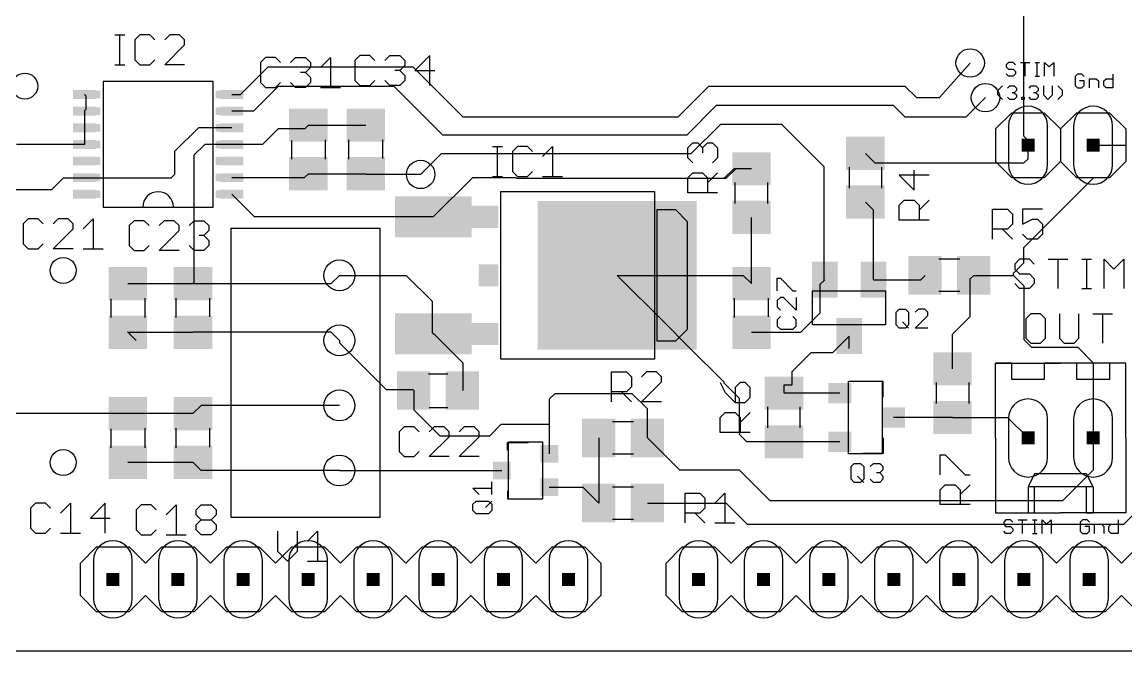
# Model space of a CAD drawing. Extents: x -15 to 114, y 5 to 68.
# Drawn here: x 47 to 90.08, y 13.64 to 38.2 of the extents above; entities that cross this region are included whole.
import ezdxf

# ---------------------------------------------------------------- set-up
doc = ezdxf.new("R2010")
doc.units = 0
doc.header["$MEASUREMENT"] = 0
doc.layers.get('0').update_dxf_attribs({"linetype": 'CONTINUOUS'})
for name, color, linetype in [('1', 22, 'CONTINUOUS'), ('17', 82, 'CONTINUOUS'), ('18', 82, 'CONTINUOUS'), ('20', 7, 'CONTINUOUS'), ('21', 7, 'CONTINUOUS'), ('25', 253, 'CONTINUOUS'), ('51', 53, 'CONTINUOUS')]:
    doc.layers.add(name, color=color, linetype=linetype)

# ---------------------------------------------------------------- blocks, each defined once
blk = doc.blocks.new('RECT')
blk.add_solid([(-0.5, -0.5), (0.5, -0.5), (-0.5, 0.5), (0.5, 0.5)])
blk = doc.blocks.new('LONGP100')
blk.add_lwpolyline([(-0.5, -0.5), (0.5, -0.5, 1), (0.5, 0.5), (-0.5, 0.5, 1)], format="xyb", close=True)
blk = doc.blocks.new('ROUNDP')
blk.add_circle((0, 0), 0.5)
blk = doc.blocks.new('ROUNDV')
blk.add_circle((0, 0), 0.5)

msp = doc.modelspace()

# ---------------------------------------------------------------- linework, layer by layer
at = {"layer": '1'}
for p, q in [((86.1, 33.75), (86.1, 39.6)), ((55.525, 35.375), (56.6, 36.45)), ((56.6, 36.45), (62.25, 36.45)), ((62.25, 36.45), (64.2, 34.5)), ((82.8, 35.25), (84, 36.6)), ((49.5, 35.305), (49.43, 35.375)), ((55.18, 35.375), (55.525, 35.375)), ((57, 35.7), (56.025, 34.725)), ((57, 35.7), (61.5, 35.7)), ((61.5, 35.7), (63.4, 33.8)), ((72.6, 34.5), (73.8, 35.7)), ((73.8, 35.7), (81.45, 35.7)), ((81.45, 35.7), (81.9, 35.25)), ((49.5, 34.8), (49.5, 35.305)), ((72.95, 33.8), (74.1, 34.95)), ((74.1, 34.95), (81, 34.95)), ((81, 34.95), (81.45, 34.5)), ((81.9, 35.25), (82.8, 35.25)), ((83.85, 34.5), (84.6, 35.25)), ((49.43, 34.73), (49.5, 34.8)), ((49.43, 34.725), (49.43, 34.73)), ((49.43, 34.725), (49.43, 34.075)), ((56.025, 34.725), (55.18, 34.725)), ((64.2, 34.5), (72.6, 34.5)), ((81.45, 34.5), (83.85, 34.5)), ((49.43, 34.075), (49.43, 33.425)), ((53.875, 34.075), (52.95, 33.15)), ((55.18, 34.075), (53.875, 34.075)), ((56.375, 33.425), (57, 34.05)), ((57, 34.05), (58.045, 34.05)), ((58.045, 34.05), (58.17, 34.175)), ((58.17, 34.175), (60.41, 34.175)), ((74.25, 34.2), (73.1, 33.05)), ((76.65, 34.2), (74.25, 34.2)), ((78.3, 32.55), (76.65, 34.2)), ((63.4, 33.8), (72.95, 33.8)), ((86.4, 33.45), (86.1, 33.75)), ((49.43, 33.425), (46.775, 33.425)), ((54.125, 33.425), (53.7, 33)), ((55.18, 33.425), (54.125, 33.425)), ((56.375, 33.425), (55.18, 33.425)), ((86.4, 33.45), (86.26, 33.39)), ((86.26, 32.86), (86.26, 33.39)), ((88.8, 33.39), (90.09, 33.39)), ((52.95, 33.15), (52.95, 32.25)), ((53.7, 33), (53.7, 28.025)), ((62.55, 32.25), (63.35, 33.05)), ((73.1, 33.05), (63.35, 33.05)), ((79.91, 33.07), (80.28, 32.7)), ((86.1, 32.7), (86.26, 32.86)), ((74.77, 32.47), (74.4, 32.1)), ((74.48, 32.1), (74.85, 32.47)), ((74.85, 32.47), (74.77, 32.47)), ((75.465, 32.47), (74.85, 32.47)), ((78.3, 28.115), (78.3, 32.55)), ((80.28, 32.7), (86.1, 32.7)), ((48.15, 31.65), (48.6, 32.1)), ((49.405, 32.1), (48.6, 32.1)), ((49.43, 32.125), (49.405, 32.1)), ((49.455, 32.1), (49.43, 32.125)), ((52.8, 32.1), (49.455, 32.1)), ((52.95, 32.25), (52.8, 32.1)), ((55.18, 32.125), (58.02, 32.125)), ((58.02, 32.125), (58.17, 32.275)), ((58.17, 32.275), (60.41, 32.275)), ((60.435, 32.25), (60.41, 32.275)), ((62.55, 32.25), (60.435, 32.25)), ((64.575, 32.12), (63.045, 30.59)), ((66.28, 32.12), (64.575, 32.12)), ((66.28, 32.12), (66.3, 32.1)), ((66.3, 32.1), (74.48, 32.1)), ((86.1, 29.4), (88.8, 32.1)), ((48.15, 31.65), (46.5, 31.65)), ((56.065, 30.59), (55.18, 31.475)), ((80.225, 30.855), (79.91, 31.17)), ((80.225, 28.14), (80.225, 30.855)), ((63.045, 30.59), (56.065, 30.59)), ((75.465, 27.99), (75.465, 30.57)), ((86.1, 28.8), (86.1, 29.4)), ((85.69, 28.39), (86.1, 28.8)), ((53.7, 28.025), (53.665, 27.99)), ((59.06, 27.99), (59.38, 28.31)), ((59.38, 28.31), (61.99, 28.31)), ((61.99, 28.31), (63, 27.3)), ((70.225, 28.31), (75.145, 28.31)), ((72.0675, 26.4675), (70.225, 28.31)), ((75.145, 28.31), (75.465, 27.99)), ((78.15, 27.965), (78.325, 28.14)), ((78.3, 28.115), (78.325, 28.14)), ((80.225, 28.14), (82.07, 28.14)), ((82.07, 28.14), (82.24, 28.31)), ((84, 28.17), (84.14, 28.31)), ((84, 26.7), (84, 28.17)), ((84.14, 28.31), (85.69, 28.31)), ((85.69, 28.31), (85.69, 28.39)), ((85.69, 28.31), (86.1, 27.9)), ((51.125, 27.99), (53.665, 27.99)), ((53.665, 27.99), (59.06, 27.99)), ((78.15, 26.85), (78.15, 27.965)), ((86.1, 27.9), (86.1, 25.8)), ((63, 27.3), (63, 26.075)), ((77.39, 26.09), (78.15, 26.85)), ((73, 25.535), (72.0675, 26.4675)), ((83.315, 26.015), (84, 26.7)), ((51.115, 26.1), (51.125, 26.09)), ((51.125, 26.09), (53.665, 26.09)), ((51.125, 26.09), (51.445, 25.77)), ((59.06, 26.09), (53.665, 26.09)), ((59.38, 25.77), (59.06, 26.09)), ((63, 26.075), (63.045, 26.03)), ((63.045, 26.03), (63.07, 26.03)), ((63.07, 26.03), (64.2, 24.9)), ((75.465, 26.09), (77.39, 26.09)), ((78.635, 25.3), (79.275, 25.94)), ((79.275, 25.4525), (79.275, 25.94)), ((83.315, 24.66), (83.315, 26.015)), ((59.38, 25.77), (59.38, 25.67)), ((59.38, 25.67), (61.2, 23.85)), ((74.4, 24.135), (73, 25.535)), ((86.1, 25.8), (86.4, 25.5)), ((86.4, 25.5), (88.2, 25.5)), ((88.2, 25.5), (88.8, 24.9)), ((77.0525, 24.5525), (77.8, 25.3)), ((77.8, 25.3), (78.635, 25.3)), ((64.2, 24.9), (64.2, 23.825)), ((88.8, 24.9), (88.8, 21.96)), ((74.4, 24.1), (74.4, 24.135)), ((77.0525, 24.03), (77.0525, 24.5525)), ((61.2, 23.85), (62.245, 23.85)), ((62.245, 23.85), (62.285, 23.81)), ((62.285, 23.81), (62.285, 23.065)), ((64.2, 23.825), (64.185, 23.81)), ((67.57, 23.47), (67.8, 23.7)), ((67.8, 23.7), (70.8, 23.7)), ((71.405, 23.095), (70.8, 23.7)), ((75, 23.5), (74.4, 24.1)), ((76.735, 23.71), (76.735, 24.03)), ((76.735, 24.03), (77.0525, 24.03)), ((78.91, 23.71), (76.735, 23.71)), ((67.57, 23.47), (67.57, 22.5)), ((75, 22.1), (75, 23.5)), ((51.125, 22.91), (43.31, 22.91)), ((53.665, 22.91), (51.125, 22.91)), ((53.985, 23.23), (53.665, 22.91)), ((59.38, 23.23), (53.985, 23.23)), ((62.285, 23.065), (63.3, 22.05)), ((71.405, 21.96), (71.405, 23.095)), ((65.25, 22.05), (65.7, 22.5)), ((65.7, 22.5), (67.57, 22.5)), ((67.57, 22.5), (67.57, 21.34)), ((83.315, 22.76), (81.01, 22.76)), ((83.315, 22.76), (85.46, 22.76)), ((85.46, 22.76), (86.26, 21.96)), ((63.3, 22.05), (65.25, 22.05)), ((75.29, 21.81), (75, 22.1)), ((69.505, 21.96), (69.505, 19.42)), ((72.665, 20.7), (71.405, 21.96)), ((76.735, 21.81), (75.29, 21.81)), ((78.91, 21.81), (76.735, 21.81)), ((88.8, 21.96), (88.8, 20.7)), ((51.125, 21.01), (53.665, 21.01)), ((53.985, 20.69), (53.665, 21.01)), ((59.38, 20.69), (53.985, 20.69)), ((59.38, 20.69), (65.72, 20.69)), ((75, 20.7), (72.665, 20.7)), ((76.2, 19.5), (75, 20.7)), ((88.8, 20.7), (87.6, 19.5)), ((67.57, 20.04), (68.885, 20.04)), ((68.885, 20.04), (69.505, 19.42)), ((71.405, 19.42), (74.48, 19.42)), ((74.48, 19.42), (75.3, 18.6)), ((87.6, 19.5), (76.2, 19.5)), ((90, 18.6), (91.2, 19.8)), ((75.3, 18.6), (90, 18.6))]:
    msp.add_line(p, q, dxfattribs=at)
at = {"layer": '20'}
msp.add_line((-15.315, 13.645), (114.38, 13.645), dxfattribs=at)
at = {"layer": '21'}
for p, q in [((85.498, 36.6244), (85.409, 36.5354)), ((85.676, 36.6244), (85.498, 36.6244)), ((85.7649, 36.5354), (85.676, 36.6244)), ((85.9703, 36.6244), (86.3262, 36.6244)), ((86.1483, 36.0905), (86.1483, 36.6244)), ((86.5316, 36.6244), (86.7096, 36.6244)), ((86.6206, 36.0905), (86.6206, 36.6244)), ((86.9059, 36.0905), (86.9059, 36.6244)), ((86.9059, 36.6244), (87.0838, 36.4464)), ((87.0838, 36.4464), (87.2618, 36.6244)), ((87.2618, 36.6244), (87.2618, 36.0905)), ((85.409, 36.5354), (85.409, 36.4464)), ((85.409, 36.4464), (85.498, 36.3574)), ((85.498, 36.3574), (85.676, 36.3574)), ((85.676, 36.3574), (85.7649, 36.2685)), ((85.7649, 36.2685), (85.7649, 36.1795)), ((54.4534, 35.8734), (50.1566, 35.8734)), ((50.1566, 35.8734), (50.1566, 30.9766)), ((54.4534, 30.9766), (54.4534, 35.8734)), ((85.498, 36.0905), (85.409, 36.1795)), ((85.676, 36.0905), (85.498, 36.0905)), ((85.7649, 36.1795), (85.676, 36.0905)), ((86.5316, 36.0905), (86.7096, 36.0905)), ((88.1851, 36.1672), (88.0961, 36.0782)), ((88.0961, 36.0782), (88.0961, 35.7223)), ((88.3631, 36.1672), (88.1851, 36.1672)), ((88.452, 35.9002), (88.2741, 35.9002)), ((88.452, 36.0782), (88.3631, 36.1672)), ((88.452, 35.7223), (88.452, 35.9002)), ((88.6574, 35.6333), (88.6574, 35.9892)), ((88.6574, 35.9892), (88.9244, 35.9892)), ((88.9244, 35.9892), (89.0133, 35.9002)), ((89.0133, 35.9002), (89.0133, 35.6333)), ((89.2188, 35.9002), (89.3077, 35.9892)), ((89.2188, 35.7223), (89.2188, 35.9002)), ((89.3077, 35.9892), (89.5747, 35.9892)), ((89.5747, 36.1672), (89.5747, 35.6333)), ((85.0816, 35.532), (85.2595, 35.71)), ((85.0816, 35.3541), (85.0816, 35.532)), ((85.2595, 35.1761), (85.0816, 35.3541)), ((85.4558, 35.621), (85.5448, 35.71)), ((85.5448, 35.71), (85.7227, 35.71)), ((85.7227, 35.443), (85.6338, 35.443)), ((85.7227, 35.71), (85.8117, 35.621)), ((85.8117, 35.532), (85.7227, 35.443)), ((85.7227, 35.443), (85.8117, 35.3541)), ((85.8117, 35.621), (85.8117, 35.532)), ((85.8117, 35.3541), (85.8117, 35.2651)), ((86.2978, 35.621), (86.3867, 35.71)), ((86.3867, 35.71), (86.5647, 35.71)), ((86.5647, 35.443), (86.4757, 35.443)), ((86.5647, 35.71), (86.6537, 35.621)), ((86.6537, 35.532), (86.5647, 35.443)), ((86.5647, 35.443), (86.6537, 35.3541)), ((86.6537, 35.621), (86.6537, 35.532)), ((86.6537, 35.3541), (86.6537, 35.2651)), ((86.8591, 35.71), (86.8591, 35.3541)), ((86.8591, 35.3541), (87.037, 35.1761)), ((87.037, 35.1761), (87.215, 35.3541)), ((87.215, 35.3541), (87.215, 35.71)), ((87.5983, 35.532), (87.4204, 35.71)), ((87.4204, 35.1761), (87.5983, 35.3541)), ((87.5983, 35.3541), (87.5983, 35.532)), ((88.0961, 35.7223), (88.1851, 35.6333)), ((88.1851, 35.6333), (88.3631, 35.6333)), ((88.3631, 35.6333), (88.452, 35.7223)), ((89.3077, 35.6333), (89.2188, 35.7223)), ((89.5747, 35.6333), (89.3077, 35.6333)), ((85.5448, 35.1761), (85.4558, 35.2651)), ((85.7227, 35.1761), (85.5448, 35.1761)), ((85.8117, 35.2651), (85.7227, 35.1761)), ((86.0171, 35.1761), (86.0171, 35.2651)), ((86.0171, 35.2651), (86.1061, 35.2651)), ((86.1061, 35.1761), (86.0171, 35.1761)), ((86.1061, 35.2651), (86.1061, 35.1761)), ((86.3867, 35.1761), (86.2978, 35.2651)), ((86.5647, 35.1761), (86.3867, 35.1761)), ((86.6537, 35.2651), (86.5647, 35.1761)), ((85.625, 34.66), (84.99, 34.025)), ((85.625, 34.66), (86.895, 34.66)), ((86.895, 34.66), (87.53, 34.025)), ((87.53, 34.025), (88.165, 34.66)), ((88.165, 34.66), (89.435, 34.66)), ((89.435, 34.66), (90.07, 34.025)), ((84.99, 34.025), (84.99, 32.755)), ((87.53, 34.025), (87.53, 32.755)), ((90.07, 34.025), (90.07, 32.755)), ((84.99, 32.755), (85.625, 32.12)), ((87.53, 32.755), (86.895, 32.12)), ((88.165, 32.12), (87.53, 32.755)), ((90.07, 32.755), (89.435, 32.12)), ((86.895, 32.12), (85.625, 32.12)), ((89.435, 32.12), (88.165, 32.12)), ((65.686, 25.033), (65.686, 31.587)), ((65.686, 31.587), (71.6804, 31.5866)), ((50.1566, 30.9766), (54.4534, 30.9766)), ((55.15, 30.15), (60.96, 30.15)), ((55.15, 18.85), (55.15, 30.15)), ((60.96, 30.15), (60.96, 18.85)), ((85.9292, 28.9393), (85.7385, 28.7486)), ((86.3105, 28.9393), (85.9292, 28.9393)), ((86.5012, 28.7486), (86.3105, 28.9393)), ((87.0483, 28.9393), (87.8109, 28.9393)), ((87.4296, 27.7953), (87.4296, 28.9393)), ((88.358, 28.9393), (88.7393, 28.9393)), ((88.5486, 27.7953), (88.5486, 28.9393)), ((89.2311, 27.7953), (89.2311, 28.9393)), ((89.2311, 28.9393), (89.6125, 28.558)), ((89.6125, 28.558), (89.9938, 28.9393)), ((89.9938, 28.9393), (89.9938, 27.7953)), ((85.7385, 28.7486), (85.7385, 28.558)), ((85.7385, 28.558), (85.9292, 28.3673)), ((85.9292, 28.3673), (86.3105, 28.3673)), ((86.3105, 28.3673), (86.5012, 28.1766)), ((86.5012, 28.1766), (86.5012, 27.986)), ((85.9292, 27.7953), (85.7385, 27.986)), ((86.3105, 27.7953), (85.9292, 27.7953)), ((86.5012, 27.986), (86.3105, 27.7953)), ((88.358, 27.7953), (88.7393, 27.7953)), ((86.3658, 26.8057), (86.1751, 26.615)), ((86.7471, 26.8057), (86.3658, 26.8057)), ((86.9378, 26.615), (86.7471, 26.8057)), ((87.4848, 26.8057), (87.4848, 25.8524)), ((88.2475, 25.8524), (88.2475, 26.8057)), ((88.7946, 26.8057), (89.5572, 26.8057)), ((89.1759, 25.6617), (89.1759, 26.8057)), ((86.1751, 26.615), (86.1751, 25.8524)), ((86.9378, 25.8524), (86.9378, 26.615)), ((86.1751, 25.8524), (86.3658, 25.6617)), ((86.7471, 25.6617), (86.9378, 25.8524)), ((87.4848, 25.8524), (87.6755, 25.6617)), ((88.0568, 25.6617), (88.2475, 25.8524)), ((86.3658, 25.6617), (86.7471, 25.6617)), ((87.6755, 25.6617), (88.0568, 25.6617)), ((71.6804, 25.0334), (65.686, 25.033)), ((84.99, 21.96), (84.99, 24.881)), ((84.99, 24.881), (85.625, 24.881)), ((85.625, 24.881), (84.99, 24.881)), ((85.625, 24.881), (86.895, 24.881)), ((85.625, 24.246), (85.625, 24.881)), ((86.895, 24.881), (87.53, 24.881)), ((88.165, 24.881), (86.895, 24.881)), ((86.895, 24.881), (86.895, 24.246)), ((90.07, 24.881), (87.53, 24.881)), ((88.165, 24.246), (88.165, 24.881)), ((89.816, 24.881), (89.435, 24.881)), ((90.07, 24.881), (89.435, 24.881)), ((89.435, 24.881), (89.435, 24.246)), ((90.07, 21.96), (90.07, 24.881)), ((80.61, 24.16), (79.81, 24.16)), ((80.61, 23.56), (80.61, 24.16)), ((86.895, 24.246), (85.625, 24.246)), ((89.435, 24.246), (88.165, 24.246)), ((65.945, 21.49), (65.945, 21.79)), ((65.945, 21.79), (66.745, 21.79)), ((80.61, 21.96), (80.61, 21.36)), ((84.99, 21.96), (84.99, 19.039)), ((90.07, 21.96), (90.07, 19.039)), ((80.61, 21.36), (79.81, 21.36)), ((86.514, 20.563), (86.26, 20.055)), ((88.546, 20.563), (86.514, 20.563)), ((88.8, 20.055), (88.546, 20.563)), ((65.945, 19.89), (65.945, 19.59)), ((86.514, 20.055), (86.26, 20.055)), ((86.26, 20.055), (86.26, 19.039)), ((88.546, 20.055), (86.514, 20.055)), ((86.514, 19.039), (86.514, 20.055)), ((88.8, 20.055), (88.546, 20.055)), ((88.546, 19.039), (88.546, 20.055)), ((88.8, 20.055), (88.8, 19.039)), ((65.945, 19.59), (66.745, 19.59)), ((88.8, 19.42), (88.8, 19.039)), ((84.99, 19.039), (87.53, 19.039)), ((88.8, 19.039), (87.53, 19.039)), ((88.546, 19.039), (88.8, 19.039)), ((90.07, 19.039), (88.8, 19.039)), ((60.96, 18.85), (55.15, 18.85)), ((85.398, 18.7672), (85.309, 18.6782)), ((85.309, 18.6782), (85.309, 18.5892)), ((85.309, 18.5892), (85.398, 18.5002)), ((85.576, 18.7672), (85.398, 18.7672)), ((85.6649, 18.6782), (85.576, 18.7672)), ((85.8703, 18.7672), (86.2262, 18.7672)), ((86.0483, 18.2333), (86.0483, 18.7672)), ((86.4317, 18.7672), (86.6096, 18.7672)), ((86.5206, 18.2333), (86.5206, 18.7672)), ((86.8059, 18.2333), (86.8059, 18.7672)), ((86.8059, 18.7672), (86.9838, 18.5892)), ((86.9838, 18.5892), (87.1618, 18.7672)), ((87.1618, 18.7672), (87.1618, 18.2333)), ((88.3851, 18.7672), (88.2961, 18.6782)), ((88.2961, 18.6782), (88.2961, 18.3223)), ((88.5631, 18.7672), (88.3851, 18.7672)), ((88.652, 18.6782), (88.5631, 18.7672)), ((88.8574, 18.2333), (88.8574, 18.5892)), ((88.8574, 18.5892), (89.1244, 18.5892)), ((89.1244, 18.5892), (89.2133, 18.5002)), ((89.4188, 18.5002), (89.5077, 18.5892)), ((89.5077, 18.5892), (89.7747, 18.5892)), ((89.7747, 18.7672), (89.7747, 18.2333)), ((85.398, 18.2333), (85.309, 18.3223)), ((85.398, 18.5002), (85.576, 18.5002)), ((85.576, 18.2333), (85.398, 18.2333)), ((85.576, 18.5002), (85.6649, 18.4113)), ((85.6649, 18.3223), (85.576, 18.2333)), ((85.6649, 18.4113), (85.6649, 18.3223)), ((86.4317, 18.2333), (86.6096, 18.2333)), ((88.2961, 18.3223), (88.3851, 18.2333)), ((88.3851, 18.2333), (88.5631, 18.2333)), ((88.652, 18.5002), (88.4741, 18.5002)), ((88.5631, 18.2333), (88.652, 18.3223)), ((88.652, 18.3223), (88.652, 18.5002)), ((89.2133, 18.5002), (89.2133, 18.2333)), ((89.4188, 18.3223), (89.4188, 18.5002)), ((89.5077, 18.2333), (89.4188, 18.3223)), ((89.7747, 18.2333), (89.5077, 18.2333)), ((49.27, 17.075), (49.905, 17.71)), ((49.905, 17.71), (51.175, 17.71)), ((51.175, 17.71), (51.81, 17.075)), ((51.81, 17.075), (52.445, 17.71)), ((52.445, 17.71), (53.715, 17.71)), ((53.715, 17.71), (54.35, 17.075)), ((54.35, 17.075), (54.985, 17.71)), ((54.985, 17.71), (56.255, 17.71)), ((56.255, 17.71), (56.89, 17.075)), ((56.89, 17.075), (57.525, 17.71)), ((57.525, 17.71), (58.795, 17.71)), ((58.795, 17.71), (59.43, 17.075)), ((59.43, 17.075), (60.065, 17.71)), ((60.065, 17.71), (61.335, 17.71)), ((61.335, 17.71), (61.97, 17.075)), ((61.97, 17.075), (62.605, 17.71)), ((62.605, 17.71), (63.875, 17.71)), ((63.875, 17.71), (64.51, 17.075)), ((64.51, 17.075), (65.145, 17.71)), ((65.145, 17.71), (66.415, 17.71)), ((66.415, 17.71), (67.05, 17.075)), ((67.05, 17.075), (67.685, 17.71)), ((67.685, 17.71), (68.955, 17.71)), ((68.955, 17.71), (69.59, 17.075)), ((72.13, 17.075), (72.765, 17.71)), ((72.765, 17.71), (74.035, 17.71)), ((74.035, 17.71), (74.67, 17.075)), ((74.67, 17.075), (75.305, 17.71)), ((75.305, 17.71), (76.575, 17.71)), ((76.575, 17.71), (77.21, 17.075)), ((77.21, 17.075), (77.845, 17.71)), ((77.845, 17.71), (79.115, 17.71)), ((79.115, 17.71), (79.75, 17.075)), ((79.75, 17.075), (80.385, 17.71)), ((80.385, 17.71), (81.655, 17.71)), ((81.655, 17.71), (82.29, 17.075)), ((82.29, 17.075), (82.925, 17.71)), ((82.925, 17.71), (84.195, 17.71)), ((84.195, 17.71), (84.83, 17.075)), ((84.83, 17.075), (85.465, 17.71)), ((85.465, 17.71), (86.735, 17.71)), ((86.735, 17.71), (87.37, 17.075)), ((87.37, 17.075), (88.005, 17.71)), ((88.005, 17.71), (89.275, 17.71)), ((89.275, 17.71), (89.91, 17.075)), ((89.91, 17.075), (90.545, 17.71)), ((49.27, 15.805), (49.27, 17.075)), ((69.59, 17.075), (69.59, 15.805)), ((72.13, 15.805), (72.13, 17.075)), ((49.905, 15.17), (49.27, 15.805)), ((51.81, 15.805), (51.175, 15.17)), ((52.445, 15.17), (51.81, 15.805)), ((54.35, 15.805), (53.715, 15.17)), ((54.985, 15.17), (54.35, 15.805)), ((56.89, 15.805), (56.255, 15.17)), ((57.525, 15.17), (56.89, 15.805)), ((59.43, 15.805), (58.795, 15.17)), ((60.065, 15.17), (59.43, 15.805)), ((61.97, 15.805), (61.335, 15.17)), ((62.605, 15.17), (61.97, 15.805)), ((64.51, 15.805), (63.875, 15.17)), ((65.145, 15.17), (64.51, 15.805)), ((67.05, 15.805), (66.415, 15.17)), ((67.685, 15.17), (67.05, 15.805)), ((69.59, 15.805), (68.955, 15.17)), ((72.765, 15.17), (72.13, 15.805)), ((74.67, 15.805), (74.035, 15.17)), ((75.305, 15.17), (74.67, 15.805)), ((77.21, 15.805), (76.575, 15.17)), ((77.845, 15.17), (77.21, 15.805)), ((79.75, 15.805), (79.115, 15.17)), ((80.385, 15.17), (79.75, 15.805)), ((82.29, 15.805), (81.655, 15.17)), ((82.925, 15.17), (82.29, 15.805)), ((84.83, 15.805), (84.195, 15.17)), ((85.465, 15.17), (84.83, 15.805)), ((87.37, 15.805), (86.735, 15.17)), ((88.005, 15.17), (87.37, 15.805)), ((89.91, 15.805), (89.275, 15.17)), ((90.545, 15.17), (89.91, 15.805)), ((51.175, 15.17), (49.905, 15.17)), ((53.715, 15.17), (52.445, 15.17)), ((56.255, 15.17), (54.985, 15.17)), ((58.795, 15.17), (57.525, 15.17)), ((61.335, 15.17), (60.065, 15.17)), ((63.875, 15.17), (62.605, 15.17)), ((66.415, 15.17), (65.145, 15.17)), ((68.955, 15.17), (67.685, 15.17)), ((74.035, 15.17), (72.765, 15.17)), ((76.575, 15.17), (75.305, 15.17)), ((79.115, 15.17), (77.845, 15.17)), ((81.655, 15.17), (80.385, 15.17)), ((84.195, 15.17), (82.925, 15.17)), ((86.735, 15.17), (85.465, 15.17)), ((89.275, 15.17), (88.005, 15.17))]:
    msp.add_line(p, q, dxfattribs=at)
msp.add_arc((52.305, 30.9766), 0.6, 0, 180, dxfattribs=at)
at = {"layer": '25'}
for p, q in [((50.6124, 37.7002), (51.0022, 37.7002)), ((50.8073, 36.5308), (50.8073, 37.7002)), ((51.5869, 37.7002), (51.392, 37.5053)), ((51.392, 37.5053), (51.392, 36.7257)), ((51.9767, 37.7002), (51.5869, 37.7002)), ((52.1716, 37.5053), (51.9767, 37.7002)), ((52.7563, 37.7002), (52.5614, 37.5053)), ((53.1461, 37.7002), (52.7563, 37.7002)), ((53.341, 37.5053), (53.1461, 37.7002)), ((53.341, 37.3104), (53.341, 37.5053)), ((52.5614, 36.5308), (53.341, 37.3104)), ((51.392, 36.7257), (51.5869, 36.5308)), ((51.9767, 36.5308), (52.1716, 36.7257)), ((56.5007, 36.8102), (56.3058, 36.6153)), ((56.8905, 36.8102), (56.5007, 36.8102)), ((57.0854, 36.6153), (56.8905, 36.8102)), ((57.4752, 36.6153), (57.6701, 36.8102)), ((57.6701, 36.8102), (58.0599, 36.8102)), ((58.0599, 36.8102), (58.2548, 36.6153)), ((58.6446, 36.4204), (59.0344, 36.8102)), ((59.0344, 36.8102), (59.0344, 35.6408)), ((60.1825, 36.8902), (59.9876, 36.6953)), ((59.9876, 36.6953), (59.9876, 35.9157)), ((60.5723, 36.8902), (60.1825, 36.8902)), ((60.7672, 36.6953), (60.5723, 36.8902)), ((61.157, 36.6953), (61.3519, 36.8902)), ((61.3519, 36.8902), (61.7417, 36.8902)), ((61.7417, 36.8902), (61.9366, 36.6953)), ((61.9366, 36.6953), (61.9366, 36.5004)), ((62.9111, 36.8902), (62.3264, 36.3055)), ((62.9111, 35.7208), (62.9111, 36.8902)), ((50.6124, 36.5308), (51.0022, 36.5308)), ((51.5869, 36.5308), (51.9767, 36.5308)), ((53.341, 36.5308), (52.5614, 36.5308)), ((56.3058, 36.6153), (56.3058, 35.8357)), ((58.0599, 36.2255), (57.865, 36.2255)), ((58.2548, 36.4204), (58.0599, 36.2255)), ((58.0599, 36.2255), (58.2548, 36.0306)), ((58.2548, 36.6153), (58.2548, 36.4204)), ((61.7417, 36.3055), (61.5468, 36.3055)), ((61.9366, 36.5004), (61.7417, 36.3055)), ((61.7417, 36.3055), (61.9366, 36.1106)), ((62.3264, 36.3055), (63.106, 36.3055)), ((56.3058, 35.8357), (56.5007, 35.6408)), ((56.8905, 35.6408), (57.0854, 35.8357)), ((57.6701, 35.6408), (57.4752, 35.8357)), ((58.2548, 35.8357), (58.0599, 35.6408)), ((58.2548, 36.0306), (58.2548, 35.8357)), ((59.9876, 35.9157), (60.1825, 35.7208)), ((60.5723, 35.7208), (60.7672, 35.9157)), ((61.3519, 35.7208), (61.157, 35.9157)), ((61.9366, 35.9157), (61.7417, 35.7208)), ((61.9366, 36.1106), (61.9366, 35.9157)), ((56.5007, 35.6408), (56.8905, 35.6408)), ((58.0599, 35.6408), (57.6701, 35.6408)), ((58.6446, 35.6408), (59.4242, 35.6408)), ((60.1825, 35.7208), (60.5723, 35.7208)), ((61.7417, 35.7208), (61.3519, 35.7208)), ((65.3558, 33.3402), (65.7456, 33.3402)), ((65.5507, 32.1708), (65.5507, 33.3402)), ((66.3303, 33.3402), (66.1354, 33.1453)), ((66.7201, 33.3402), (66.3303, 33.3402)), ((66.915, 33.1453), (66.7201, 33.3402)), ((67.3048, 32.9504), (67.6946, 33.3402)), ((67.6946, 33.3402), (67.6946, 32.1708)), ((72.9748, 33.2899), (73.1697, 33.4848)), ((72.9748, 32.9001), (72.9748, 33.2899)), ((73.1697, 33.4848), (73.3646, 33.4848)), ((73.3646, 33.4848), (73.5595, 33.2899)), ((73.5595, 33.2899), (73.7544, 33.4848)), ((73.5595, 33.2899), (73.5595, 33.095)), ((73.7544, 33.4848), (73.9493, 33.4848)), ((73.9493, 33.4848), (74.1442, 33.2899)), ((74.1442, 33.2899), (74.1442, 32.9001)), ((66.1354, 33.1453), (66.1354, 32.3657)), ((73.1697, 32.7052), (72.9748, 32.9001)), ((74.1442, 32.9001), (73.9493, 32.7052)), ((66.1354, 32.3657), (66.3303, 32.1708)), ((66.7201, 32.1708), (66.915, 32.3657)), ((72.9748, 32.1205), (73.1697, 32.3154)), ((73.1697, 32.3154), (73.5595, 32.3154)), ((73.5595, 32.3154), (73.7544, 32.1205)), ((73.7544, 31.9256), (74.1442, 32.3154)), ((81.8145, 31.6364), (81.8145, 32.416)), ((65.3558, 32.1708), (65.7456, 32.1708)), ((66.3303, 32.1708), (66.7201, 32.1708)), ((67.3048, 32.1708), (68.0844, 32.1708)), ((72.9748, 31.5358), (72.9748, 32.1205)), ((73.7544, 32.1205), (73.7544, 31.5358)), ((82.3992, 32.2211), (81.2298, 32.2211)), ((81.2298, 32.2211), (81.8145, 31.6364)), ((74.1442, 31.5358), (72.9748, 31.5358)), ((81.2298, 31.0517), (81.4247, 31.2466)), ((81.2298, 30.467), (81.2298, 31.0517)), ((81.4247, 31.2466), (81.8145, 31.2466)), ((81.8145, 31.2466), (82.0094, 31.0517)), ((82.0094, 30.8568), (82.3992, 31.2466)), ((82.0094, 31.0517), (82.0094, 30.467)), ((84.872, 29.7208), (84.872, 30.8902)), ((84.872, 30.8902), (85.4567, 30.8902)), ((85.4567, 30.8902), (85.6516, 30.6953)), ((85.6516, 30.6953), (85.6516, 30.3055)), ((86.821, 30.8902), (86.0414, 30.8902)), ((86.0414, 30.8902), (86.0414, 30.3055)), ((47.2357, 30.5152), (47.0408, 30.3203)), ((47.0408, 30.3203), (47.0408, 29.5407)), ((47.6255, 30.5152), (47.2357, 30.5152)), ((47.8204, 30.3203), (47.6255, 30.5152)), ((48.4051, 30.5152), (48.2102, 30.3203)), ((48.7949, 30.5152), (48.4051, 30.5152)), ((48.9898, 30.3203), (48.7949, 30.5152)), ((48.9898, 30.1254), (48.9898, 30.3203)), ((49.3796, 30.1254), (49.7694, 30.5152)), ((49.7694, 30.5152), (49.7694, 29.3458)), ((51.3675, 30.4452), (51.1726, 30.2503)), ((51.1726, 30.2503), (51.1726, 29.4707)), ((51.7573, 30.4452), (51.3675, 30.4452)), ((51.9522, 30.2503), (51.7573, 30.4452)), ((52.5369, 30.4452), (52.342, 30.2503)), ((52.9267, 30.4452), (52.5369, 30.4452)), ((53.1216, 30.2503), (52.9267, 30.4452)), ((53.1216, 30.0554), (53.1216, 30.2503)), ((53.5114, 30.2503), (53.7063, 30.4452)), ((53.7063, 30.4452), (54.0961, 30.4452)), ((54.0961, 30.4452), (54.291, 30.2503)), ((54.291, 30.2503), (54.291, 30.0554)), ((82.3992, 30.467), (81.2298, 30.467)), ((85.6516, 30.3055), (85.4567, 30.1106)), ((86.0414, 30.3055), (86.4312, 30.5004)), ((86.4312, 30.5004), (86.6261, 30.5004)), ((86.6261, 30.5004), (86.821, 30.3055)), ((86.821, 30.3055), (86.821, 29.9157)), ((48.2102, 29.3458), (48.9898, 30.1254)), ((52.342, 29.2758), (53.1216, 30.0554)), ((54.0961, 29.8605), (53.9012, 29.8605)), ((54.291, 30.0554), (54.0961, 29.8605)), ((54.0961, 29.8605), (54.291, 29.6656)), ((85.4567, 30.1106), (84.872, 30.1106)), ((85.2618, 30.1106), (85.6516, 29.7208)), ((86.2363, 29.7208), (86.0414, 29.9157)), ((86.821, 29.9157), (86.6261, 29.7208)), ((47.0408, 29.5407), (47.2357, 29.3458)), ((47.2357, 29.3458), (47.6255, 29.3458)), ((47.6255, 29.3458), (47.8204, 29.5407)), ((48.9898, 29.3458), (48.2102, 29.3458)), ((49.3796, 29.3458), (50.1592, 29.3458)), ((51.1726, 29.4707), (51.3675, 29.2758)), ((51.7573, 29.2758), (51.9522, 29.4707)), ((53.7063, 29.2758), (53.5114, 29.4707)), ((54.291, 29.4707), (54.0961, 29.2758)), ((54.291, 29.6656), (54.291, 29.4707)), ((86.6261, 29.7208), (86.2363, 29.7208)), ((51.3675, 29.2758), (51.7573, 29.2758)), ((53.1216, 29.2758), (52.342, 29.2758)), ((54.0961, 29.2758), (53.7063, 29.2758)), ((76.4697, 27.7049), (76.4697, 28.1964)), ((76.4697, 28.1964), (76.5925, 28.1964)), ((76.5925, 28.1964), (77.084, 27.7049)), ((77.084, 27.7049), (77.2069, 27.7049)), ((76.5925, 27.448), (76.4697, 27.3251)), ((76.4697, 27.3251), (76.4697, 27.0794)), ((76.7154, 27.448), (76.5925, 27.448)), ((77.2069, 26.9565), (76.7154, 27.448)), ((77.2069, 27.448), (77.2069, 26.9565)), ((76.4697, 27.0794), (76.5925, 26.9565)), ((81.1081, 26.8675), (81.231, 26.9903)), ((81.1081, 26.376), (81.1081, 26.8675)), ((81.231, 26.9903), (81.4767, 26.9903)), ((81.4767, 26.9903), (81.5996, 26.8675)), ((81.5996, 26.8675), (81.5996, 26.376)), ((81.9794, 26.9903), (81.8565, 26.8675)), ((81.8565, 26.2531), (82.348, 26.7446)), ((82.2251, 26.9903), (81.9794, 26.9903)), ((82.348, 26.8675), (82.2251, 26.9903)), ((82.348, 26.7446), (82.348, 26.8675)), ((76.5925, 26.6996), (76.4697, 26.5767)), ((76.4697, 26.5767), (76.4697, 26.331)), ((76.4697, 26.331), (76.5925, 26.2081)), ((77.2069, 26.5767), (77.084, 26.6996)), ((77.084, 26.2081), (77.2069, 26.331)), ((77.2069, 26.331), (77.2069, 26.5767)), ((81.231, 26.2531), (81.1081, 26.376)), ((81.3538, 26.4988), (81.5996, 26.2531)), ((81.5996, 26.376), (81.4767, 26.2531)), ((76.5925, 26.2081), (77.084, 26.2081)), ((81.4767, 26.2531), (81.231, 26.2531)), ((82.348, 26.2531), (81.8565, 26.2531)), ((70.002, 23.3708), (70.002, 24.5402)), ((70.002, 24.5402), (70.5867, 24.5402)), ((70.5867, 24.5402), (70.7816, 24.3453)), ((70.7816, 24.3453), (70.7816, 23.9555)), ((71.3663, 24.5402), (71.1714, 24.3453)), ((71.1714, 23.3708), (71.951, 24.1504)), ((71.7561, 24.5402), (71.3663, 24.5402)), ((71.951, 24.3453), (71.7561, 24.5402)), ((71.951, 24.1504), (71.951, 24.3453)), ((70.5867, 23.7606), (70.002, 23.7606)), ((70.3918, 23.7606), (70.7816, 23.3708)), ((70.7816, 23.9555), (70.5867, 23.7606)), ((74.2448, 24.1248), (74.4397, 23.735)), ((74.4397, 23.735), (74.8295, 23.3452)), ((75.0244, 24.1248), (74.8295, 23.9299)), ((74.8295, 23.9299), (74.8295, 23.3452)), ((75.2193, 24.1248), (75.0244, 24.1248)), ((75.4142, 23.9299), (75.2193, 24.1248)), ((75.4142, 23.5401), (75.4142, 23.9299)), ((71.951, 23.3708), (71.1714, 23.3708)), ((74.8295, 23.3452), (75.2193, 23.3452)), ((75.2193, 23.3452), (75.4142, 23.5401)), ((74.2448, 22.7605), (74.4397, 22.9554)), ((74.4397, 22.9554), (74.8295, 22.9554)), ((74.8295, 22.9554), (75.0244, 22.7605)), ((75.0244, 22.5656), (75.4142, 22.9554)), ((74.2448, 22.1758), (74.2448, 22.7605)), ((75.0244, 22.7605), (75.0244, 22.1758)), ((61.9107, 22.4002), (61.7158, 22.2053)), ((61.7158, 22.2053), (61.7158, 21.4257)), ((62.3005, 22.4002), (61.9107, 22.4002)), ((62.4954, 22.2053), (62.3005, 22.4002)), ((63.0801, 22.4002), (62.8852, 22.2053)), ((62.8852, 21.2308), (63.6648, 22.0104)), ((63.4699, 22.4002), (63.0801, 22.4002)), ((63.6648, 22.2053), (63.4699, 22.4002)), ((63.6648, 22.0104), (63.6648, 22.2053)), ((64.2495, 22.4002), (64.0546, 22.2053)), ((64.0546, 21.2308), (64.8342, 22.0104)), ((64.6393, 22.4002), (64.2495, 22.4002)), ((64.8342, 22.2053), (64.6393, 22.4002)), ((64.8342, 22.0104), (64.8342, 22.2053)), ((75.4142, 22.1758), (74.2448, 22.1758)), ((61.7158, 21.4257), (61.9107, 21.2308)), ((61.9107, 21.2308), (62.3005, 21.2308)), ((62.3005, 21.2308), (62.4954, 21.4257)), ((63.6648, 21.2308), (62.8852, 21.2308)), ((64.8342, 21.2308), (64.0546, 21.2308)), ((82.8348, 20.5264), (82.8348, 21.306)), ((82.8348, 21.306), (83.0297, 21.306)), ((83.0297, 21.306), (83.8093, 20.5264)), ((79.3526, 20.8405), (79.4755, 20.9633)), ((79.3526, 20.349), (79.3526, 20.8405)), ((79.4755, 20.9633), (79.7212, 20.9633)), ((79.7212, 20.9633), (79.8441, 20.8405)), ((79.8441, 20.8405), (79.8441, 20.349)), ((80.101, 20.8405), (80.2239, 20.9633)), ((80.2239, 20.9633), (80.4696, 20.9633)), ((80.4696, 20.9633), (80.5925, 20.8405)), ((80.5925, 20.7176), (80.4696, 20.5947)), ((80.5925, 20.8405), (80.5925, 20.7176)), ((79.4755, 20.2261), (79.3526, 20.349)), ((79.5983, 20.4718), (79.8441, 20.2261)), ((79.8441, 20.349), (79.7212, 20.2261)), ((80.2239, 20.2261), (80.101, 20.349)), ((80.4696, 20.5947), (80.3468, 20.5947)), ((80.4696, 20.5947), (80.5925, 20.4718)), ((80.5925, 20.349), (80.4696, 20.2261)), ((80.5925, 20.4718), (80.5925, 20.349)), ((83.8093, 20.5264), (84.0042, 20.5264)), ((64.8374, 19.751), (64.5917, 19.9968)), ((64.5917, 19.9968), (65.3289, 19.9968)), ((65.3289, 19.751), (65.3289, 20.2425)), ((79.7212, 20.2261), (79.4755, 20.2261)), ((80.4696, 20.2261), (80.2239, 20.2261)), ((82.8348, 19.9417), (83.0297, 20.1366)), ((82.8348, 19.357), (82.8348, 19.9417)), ((83.0297, 20.1366), (83.4195, 20.1366)), ((83.4195, 20.1366), (83.6144, 19.9417)), ((83.6144, 19.7468), (84.0042, 20.1366)), ((83.6144, 19.9417), (83.6144, 19.357)), ((47.5157, 19.4152), (47.3208, 19.2203)), ((47.9055, 19.4152), (47.5157, 19.4152)), ((48.1004, 19.2203), (47.9055, 19.4152)), ((48.4902, 19.0254), (48.88, 19.4152)), ((48.88, 19.4152), (48.88, 18.2458)), ((50.2443, 19.4152), (49.6596, 18.8305)), ((50.2443, 18.2458), (50.2443, 19.4152)), ((64.5917, 19.3712), (64.7145, 19.4941)), ((64.7145, 19.4941), (65.206, 19.4941)), ((65.0832, 19.2483), (65.3289, 19.4941)), ((65.206, 19.4941), (65.3289, 19.3712)), ((72.8708, 18.6408), (72.8708, 19.8102)), ((72.8708, 19.8102), (73.4555, 19.8102)), ((73.4555, 19.8102), (73.6504, 19.6153)), ((73.6504, 19.6153), (73.6504, 19.2255)), ((74.0402, 19.4204), (74.43, 19.8102)), ((74.43, 19.8102), (74.43, 18.6408)), ((47.3208, 19.2203), (47.3208, 18.4407)), ((51.6475, 19.3452), (51.4526, 19.1503)), ((51.4526, 19.1503), (51.4526, 18.3707)), ((52.0373, 19.3452), (51.6475, 19.3452)), ((52.2322, 19.1503), (52.0373, 19.3452)), ((52.622, 18.9554), (53.0118, 19.3452)), ((53.0118, 19.3452), (53.0118, 18.1758)), ((53.7914, 19.1503), (53.9863, 19.3452)), ((53.7914, 18.9554), (53.7914, 19.1503)), ((53.9863, 19.3452), (54.3761, 19.3452)), ((54.3761, 19.3452), (54.571, 19.1503)), ((54.571, 19.1503), (54.571, 18.9554)), ((64.5917, 19.1255), (64.5917, 19.3712)), ((64.7145, 19.0026), (64.5917, 19.1255)), ((65.206, 19.0026), (64.7145, 19.0026)), ((65.3289, 19.1255), (65.206, 19.0026)), ((65.3289, 19.3712), (65.3289, 19.1255)), ((73.4555, 19.0306), (72.8708, 19.0306)), ((73.2606, 19.0306), (73.6504, 18.6408)), ((73.6504, 19.2255), (73.4555, 19.0306)), ((84.0042, 19.357), (82.8348, 19.357)), ((49.6596, 18.8305), (50.4392, 18.8305)), ((53.9863, 18.7605), (53.7914, 18.9554)), ((53.7914, 18.5656), (53.9863, 18.7605)), ((53.7914, 18.3707), (53.7914, 18.5656)), ((53.9863, 18.7605), (54.3761, 18.7605)), ((54.571, 18.9554), (54.3761, 18.7605)), ((54.3761, 18.7605), (54.571, 18.5656)), ((54.571, 18.5656), (54.571, 18.3707)), ((74.0402, 18.6408), (74.8198, 18.6408)), ((47.3208, 18.4407), (47.5157, 18.2458)), ((47.5157, 18.2458), (47.9055, 18.2458)), ((47.9055, 18.2458), (48.1004, 18.4407)), ((48.4902, 18.2458), (49.2698, 18.2458)), ((51.4526, 18.3707), (51.6475, 18.1758)), ((51.6475, 18.1758), (52.0373, 18.1758)), ((52.0373, 18.1758), (52.2322, 18.3707)), ((52.622, 18.1758), (53.4016, 18.1758)), ((53.9863, 18.1758), (53.7914, 18.3707)), ((54.3761, 18.1758), (53.9863, 18.1758)), ((54.571, 18.3707), (54.3761, 18.1758)), ((56.9708, 18.3202), (56.9708, 17.5406)), ((57.7504, 17.5406), (57.7504, 18.3202)), ((58.1402, 17.9304), (58.53, 18.3202)), ((58.53, 18.3202), (58.53, 17.1508)), ((56.9708, 17.5406), (57.3606, 17.1508)), ((57.3606, 17.1508), (57.7504, 17.5406)), ((58.1402, 17.1508), (58.9198, 17.1508))]:
    msp.add_line(p, q, dxfattribs=at)
at = {"layer": '51'}
for p, q in [((58.83, 33.606), (58.83, 32.844)), ((59.75, 32.844), (59.75, 33.606)), ((61.07, 32.869), (61.07, 33.606)), ((57.51, 33.581), (57.51, 32.844)), ((79.275, 32.53), (79.275, 31.71)), ((80.545, 32.53), (80.545, 31.71)), ((74.83, 31.11), (74.83, 31.93)), ((76.1, 31.11), (76.1, 31.93)), ((71.68, 31.587), (71.6796, 25.0326)), ((71.782, 30.8754), (72.4932, 30.8754)), ((71.782, 25.7446), (71.782, 30.8754)), ((71.782, 30.8754), (72.4932, 30.8754)), ((71.782, 25.7446), (71.782, 30.8754)), ((72.4932, 30.8754), (72.9504, 30.4182)), ((72.4932, 30.8754), (72.9504, 30.4182)), ((72.9504, 30.4182), (72.9504, 26.2018)), ((72.9504, 30.4182), (72.9504, 26.2018)), ((83.6, 28.945), (82.78, 28.945)), ((77.8526, 26.3796), (77.8526, 27.7004)), ((77.8526, 27.7004), (80.6974, 27.7004)), ((80.6974, 27.7004), (80.6974, 26.3796)), ((83.6, 27.675), (82.78, 27.675)), ((50.465, 27.396), (50.465, 26.659)), ((51.785, 27.421), (51.785, 26.659)), ((53.005, 26.659), (53.005, 27.421)), ((54.325, 26.684), (54.325, 27.421)), ((74.805, 26.659), (74.805, 27.421)), ((76.125, 26.684), (76.125, 27.421)), ((80.6974, 26.3796), (77.8526, 26.3796)), ((72.9504, 26.2018), (72.4932, 25.7446)), ((72.9504, 26.2018), (72.4932, 25.7446)), ((72.4932, 25.7446), (71.782, 25.7446)), ((72.4932, 25.7446), (71.782, 25.7446)), ((62.854, 24.47), (63.616, 24.47)), ((79.2496, 21.3376), (79.2496, 24.1824)), ((79.2496, 24.1824), (80.5704, 24.1824)), ((80.5704, 24.1824), (80.5704, 21.3376)), ((82.68, 24.12), (82.68, 23.3)), ((83.95, 24.12), (83.95, 23.3)), ((62.879, 23.15), (63.616, 23.15)), ((76.1, 22.35), (76.1, 23.17)), ((77.37, 22.35), (77.37, 23.17)), ((70.865, 22.595), (70.045, 22.595)), ((50.465, 22.316), (50.465, 21.579)), ((51.785, 22.341), (51.785, 21.579)), ((53.005, 21.579), (53.005, 22.341)), ((54.325, 21.604), (54.325, 22.341)), ((65.9846, 21.8124), (67.3054, 21.8124)), ((65.9846, 19.5676), (65.9846, 21.8124)), ((67.3054, 21.8124), (67.3054, 19.5676)), ((70.865, 21.325), (70.045, 21.325)), ((80.5704, 21.3376), (79.2496, 21.3376)), ((70.045, 20.055), (70.865, 20.055)), ((67.3054, 19.5676), (65.9846, 19.5676)), ((70.045, 18.785), (70.865, 18.785))]:
    msp.add_line(p, q, dxfattribs=at)

# ---------------------------------------------------------------- block references
at = {"layer": '1'}
for p, xscale, yscale, rotation in [((49.43, 35.375), 0.9, 0.35, 180), ((55.18, 35.375), 0.9, 0.35, 180), ((49.43, 34.725), 0.9, 0.35, 180), ((55.18, 34.725), 0.9, 0.35, 180), ((58.17, 34.175), 1.3, 1.5, 270), ((60.41, 34.175), 1.3, 1.5, 90), ((49.43, 34.075), 0.9, 0.35, 180), ((55.18, 34.075), 0.9, 0.35, 180), ((79.91, 33.07), 1.3, 1.5, 270), ((49.43, 33.425), 0.9, 0.35, 180), ((55.18, 33.425), 0.9, 0.35, 180), ((49.43, 32.775), 0.9, 0.35, 180), ((55.18, 32.775), 0.9, 0.35, 180), ((58.17, 32.275), 1.3, 1.5, 270), ((60.41, 32.275), 1.3, 1.5, 90), ((75.465, 32.47), 1.3, 1.5, 90), ((49.43, 32.125), 0.9, 0.35, 180), ((55.18, 32.125), 0.9, 0.35, 180), ((49.43, 31.475), 0.9, 0.35, 180), ((55.18, 31.475), 0.9, 0.35, 180), ((79.91, 31.17), 1.3, 1.5, 270), ((63.045, 30.59), 1.6, 3, 270), ((70.225, 28.31), 5.799999999999999, 6.2, 270), ((75.465, 30.57), 1.3, 1.5, 90), ((82.24, 28.31), 1.3, 1.5, 180), ((84.14, 28.31), 1.3, 1.5, 180), ((51.125, 27.99), 1.3, 1.5, 270), ((53.665, 27.99), 1.3, 1.5, 90), ((75.465, 27.99), 1.3, 1.5, 90), ((51.125, 26.09), 1.3, 1.5, 270), ((53.665, 26.09), 1.3, 1.5, 90), ((63.045, 26.03), 1.6, 3, 270), ((75.465, 26.09), 1.3, 1.5, 90), ((83.315, 24.66), 1.3, 1.5, 270), ((76.735, 23.71), 1.3, 1.5, 90), ((78.91, 23.71), 0.8, 0.9, 270), ((51.125, 22.91), 1.3, 1.5, 270), ((53.665, 22.91), 1.3, 1.5, 90), ((83.315, 22.76), 1.3, 1.5, 270), ((81.01, 22.76), 0.8, 0.9, 270), ((69.505, 21.96), 1.3, 1.5, 180), ((71.405, 21.96), 1.3, 1.5, 180), ((76.735, 21.81), 1.3, 1.5, 90), ((78.91, 21.81), 0.8, 0.9, 270), ((51.125, 21.01), 1.3, 1.5, 270), ((53.665, 21.01), 1.3, 1.5, 90), ((67.57, 21.34), 0.7, 0.7, 90), ((65.72, 20.69), 0.7, 0.7, 90), ((67.57, 20.04), 0.7, 0.7, 90)]:
    msp.add_blockref('RECT', p, dxfattribs=dict(at, xscale=xscale, yscale=yscale, rotation=rotation))
at = {"layer": '1', "yscale": 1.399999999999999, "rotation": 180}
for p in [(78.325, 28.14), (80.225, 28.14), (79.275, 25.94)]:
    msp.add_blockref('RECT', p, dxfattribs=at)
at = {"layer": '1', "xscale": 1.3, "yscale": 1.5}
for p in [(62.285, 23.81), (64.185, 23.81), (69.505, 19.42), (71.405, 19.42)]:
    msp.add_blockref('RECT', p, dxfattribs=at)
at = {"layer": '17'}
for name, p, xscale, yscale, rotation in [('LONGP100', (86.26, 33.39), 1.524, 1.524, 90), ('LONGP100', (88.8, 33.39), 1.524, 1.524, 90), ('ROUNDP', (59.38, 28.31), 1.207999999999999, 1.207999999999999, 90), ('ROUNDP', (59.38, 25.77), 1.207999999999999, 1.207999999999999, 90), ('ROUNDP', (59.38, 23.23), 1.207999999999999, 1.207999999999999, 90), ('LONGP100', (86.26, 21.96), 1.524, 1.524, 270), ('LONGP100', (88.8, 21.96), 1.524, 1.524, 270), ('ROUNDP', (59.38, 20.69), 1.207999999999999, 1.207999999999999, 90), ('LONGP100', (50.54, 16.44), 1.508, 1.508, 90), ('LONGP100', (53.08, 16.44), 1.508, 1.508, 90), ('LONGP100', (55.62, 16.44), 1.508, 1.508, 90), ('LONGP100', (58.16, 16.44), 1.508, 1.508, 90), ('LONGP100', (60.7, 16.44), 1.508, 1.508, 90), ('LONGP100', (63.24, 16.44), 1.508, 1.508, 90), ('LONGP100', (65.78, 16.44), 1.508, 1.508, 90), ('LONGP100', (68.32, 16.44), 1.508, 1.508, 90), ('LONGP100', (73.4, 16.44), 1.508, 1.508, 90), ('LONGP100', (75.94, 16.44), 1.508, 1.508, 90), ('LONGP100', (78.48, 16.44), 1.508, 1.508, 90), ('LONGP100', (81.02, 16.44), 1.508, 1.508, 90), ('LONGP100', (83.56, 16.44), 1.508, 1.508, 90), ('LONGP100', (86.1, 16.44), 1.508, 1.508, 90), ('LONGP100', (88.64, 16.44), 1.508, 1.508, 90)]:
    msp.add_blockref(name, p, dxfattribs=dict(at, xscale=xscale, yscale=yscale, rotation=rotation))
at = {"layer": '18'}
for p, xscale, yscale in [((84, 36.6), 1.108, 1.108), ((47.1, 35.7), 1.016, 1.016), ((84.6, 35.25), 1.108, 1.108), ((62.55, 32.25), 1.108, 1.108), ((48.6, 28.5), 1.016, 1.016), ((48.6, 21), 1.016, 1.016)]:
    msp.add_blockref('ROUNDV', p, dxfattribs=dict(at, xscale=xscale, yscale=yscale))
at = {"layer": '21', "xscale": 0.8636000000000001, "yscale": 0.762, "rotation": 270}
msp.add_blockref('RECT', (65.2034, 28.31), dxfattribs=at)
at = {"layer": '21', "xscale": 0.508, "yscale": 0.508}
for p in [(50.54, 16.44), (53.08, 16.44), (55.62, 16.44), (58.16, 16.44), (60.7, 16.44), (63.24, 16.44), (65.78, 16.44), (68.32, 16.44), (73.4, 16.44), (75.94, 16.44), (78.48, 16.44), (81.02, 16.44), (83.56, 16.44), (86.1, 16.44), (88.64, 16.44)]:
    msp.add_blockref('RECT', p, dxfattribs=at)
at = {"layer": '51'}
for p, xscale, yscale, rotation in [((49.58, 35.375), 0.95, 0.3, 180), ((55.03, 35.375), 0.95, 0.3, 180), ((49.58, 34.725), 0.95, 0.3, 180), ((55.03, 34.725), 0.95, 0.3, 180), ((49.58, 34.075), 0.95, 0.3, 180), ((55.03, 34.075), 0.95, 0.3, 180), ((58.1712, 33.9422), 0.7501, 1.450099999999999, 270), ((60.4089, 33.9556), 0.7501, 1.450099999999999, 90), ((49.58, 33.425), 0.95, 0.3, 180), ((55.03, 33.425), 0.95, 0.3, 180), ((79.9115, 32.8618), 0.65, 1.399999999999999, 270), ((49.58, 32.775), 0.95, 0.3, 180), ((55.03, 32.775), 0.95, 0.3, 180), ((58.1712, 32.4944), 0.7501, 1.450099999999999, 270), ((60.4089, 32.5079), 0.7501, 1.450099999999999, 90), ((75.4635, 32.2514), 0.65, 1.399999999999999, 90), ((49.58, 32.125), 0.95, 0.3, 180), ((55.03, 32.125), 0.95, 0.3, 180), ((49.58, 31.475), 0.95, 0.3, 180), ((55.03, 31.475), 0.95, 0.3, 180), ((79.9115, 31.3886), 0.65, 1.399999999999999, 270), ((64.1366, 30.596), 0.8636000000000001, 2.895599999999999, 270), ((75.4635, 30.7782), 0.65, 1.399999999999999, 90), ((82.4586, 28.3085), 0.65, 1.399999999999999, 180), ((83.9318, 28.3085), 0.65, 1.399999999999999, 180), ((51.1262, 27.7572), 0.7501, 1.450099999999999, 270), ((53.6639, 27.7706), 0.7501, 1.450099999999999, 90), ((75.4639, 27.7706), 0.7501, 1.450099999999999, 90), ((78.3352, 28.0433), 0.4572, 0.5842, 180), ((80.2148, 28.0433), 0.4572, 0.5842, 180), ((51.1262, 26.3094), 0.7501, 1.450099999999999, 270), ((53.6639, 26.3229), 0.7501, 1.450099999999999, 90), ((64.1366, 26.024), 0.8636000000000001, 2.895599999999999, 270), ((75.4639, 26.3229), 0.7501, 1.450099999999999, 90), ((79.275, 26.0367), 0.4572, 0.5842, 180), ((83.3165, 24.4518), 0.65, 1.399999999999999, 270), ((76.7335, 23.4914), 0.65, 1.399999999999999, 90), ((83.3165, 22.9786), 0.65, 1.399999999999999, 270), ((51.1262, 22.6772), 0.7501, 1.450099999999999, 270), ((53.6639, 22.6907), 0.7501, 1.450099999999999, 90), ((69.7236, 21.9585), 0.65, 1.399999999999999, 180), ((71.1968, 21.9585), 0.65, 1.399999999999999, 180), ((76.7335, 22.0182), 0.65, 1.399999999999999, 90), ((86.26, 21.96), 0.508, 0.508, 180), ((88.8, 21.96), 0.508, 0.508, 180), ((51.1262, 21.2294), 0.7501, 1.450099999999999, 270), ((53.6639, 21.2429), 0.7501, 1.450099999999999, 90)]:
    msp.add_blockref('RECT', p, dxfattribs=dict(at, xscale=xscale, yscale=yscale, rotation=rotation))
for p, xscale, yscale in [((86.26, 33.39), 0.508, 0.508), ((88.8, 33.39), 0.508, 0.508), ((62.5179, 23.8112), 0.7501, 1.450099999999999), ((63.9657, 23.8112), 0.7501, 1.450099999999999), ((69.7132, 19.4215), 0.65, 1.399999999999999), ((71.1864, 19.4215), 0.65, 1.399999999999999)]:
    msp.add_blockref('RECT', p, dxfattribs=dict(at, xscale=xscale, yscale=yscale))

doc.saveas('drawing.dxf')
